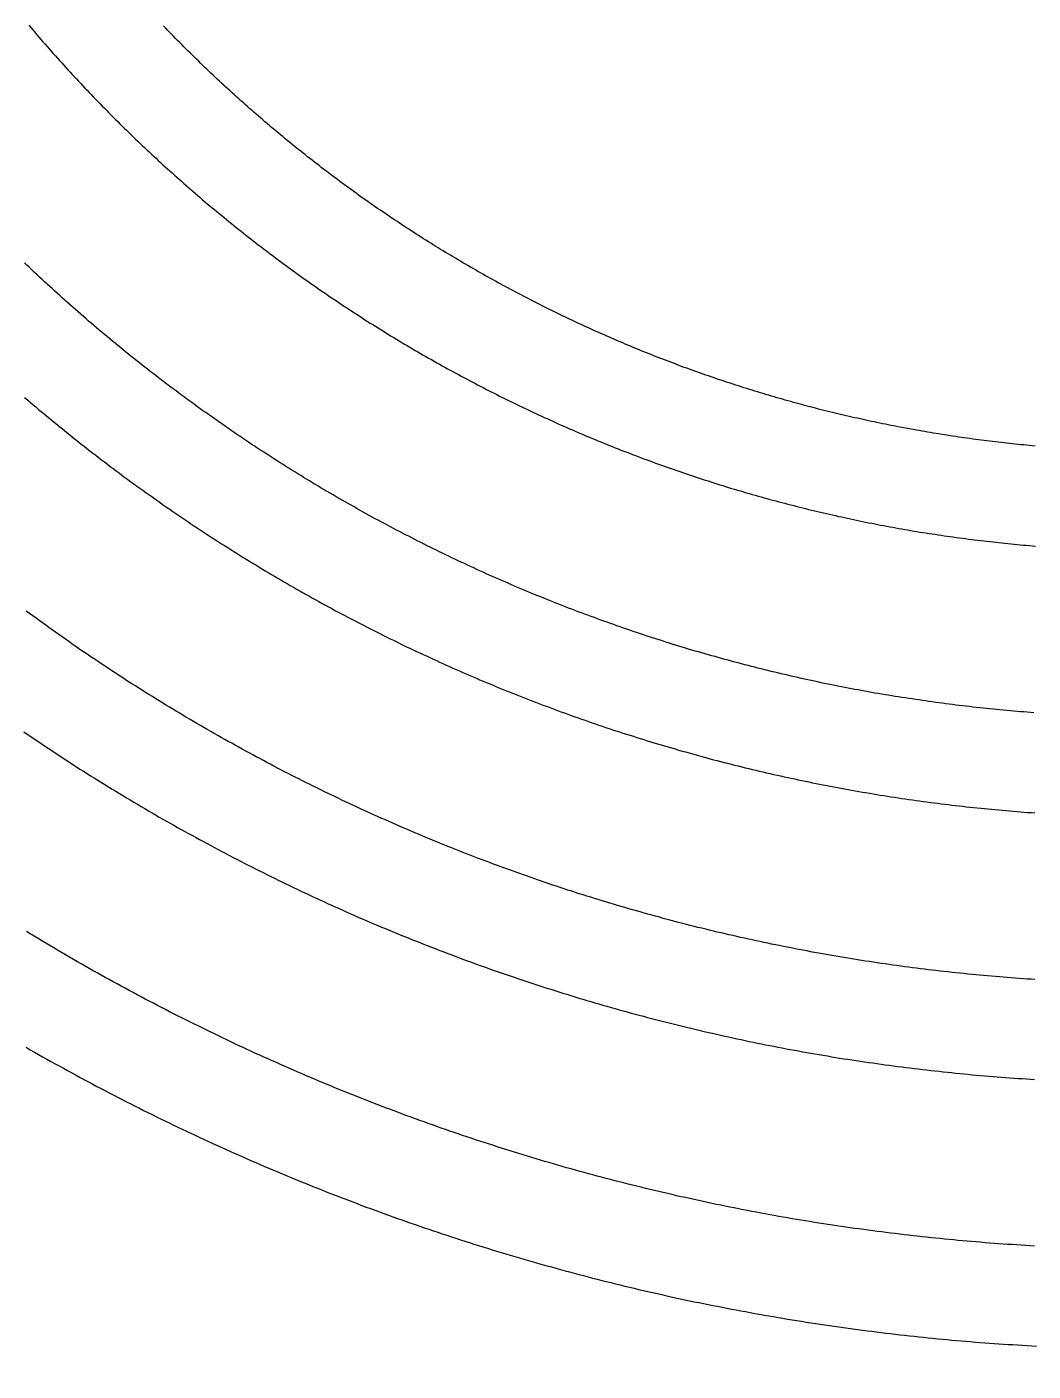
# Model space of a CAD drawing. Header units: inches. Extents: x -43479 to 56521, y -44741 to 59530.
# Drawn here: x 21590 to 22800, y 36430 to 38047 of the extents above; entities that cross this region are included whole.
import ezdxf

# ---------------------------------------------------------------- set-up
doc = ezdxf.new("R2010")
doc.units = ezdxf.units.IN
doc.header["$MEASUREMENT"] = 0

# ---------------------------------------------------------------- blocks, each defined once
blk = doc.blocks.new('kanishk_spiralEditV1')
for points in [[(1339.1, 3780.4), (1344.1, 3783.3), (1349.1, 3786.1), (1354, 3788.9), (1359, 3791.8), (1364, 3794.6), (1369, 3797.4), (1374, 3800.2), (1379.1, 3802.9), (1384.1, 3805.7), (1389.1, 3808.5), (1394.1, 3811.2), (1399.2, 3813.9), (1404.2, 3816.7), (1409.3, 3819.4), (1414.3, 3822.1), (1419.4, 3824.8), (1424.4, 3827.5), (1429.5, 3830.1), (1434.6, 3832.8), (1439.7, 3835.4), (1444.7, 3838.1), (1449.8, 3840.7), (1454.9, 3843.3), (1460, 3845.9), (1465.1, 3848.5), (1470.3, 3851.1), (1475.4, 3853.7), (1480.5, 3856.3), (1485.6, 3858.8), (1490.8, 3861.4), (1495.9, 3863.9), (1501, 3866.4), (1506.2, 3868.9), (1511.3, 3871.4), (1516.5, 3873.9), (1521.7, 3876.4), (1526.8, 3878.9), (1532, 3881.3), (1537.2, 3883.8), (1542.4, 3886.2), (1547.5, 3888.6), (1552.7, 3891), (1557.9, 3893.4), (1563.1, 3895.8), (1568.3, 3898.2), (1573.6, 3900.6), (1578.8, 3902.9), (1584, 3905.3), (1589.2, 3907.6), (1594.5, 3909.9), (1599.7, 3912.2), (1604.9, 3914.5), (1610.2, 3916.8), (1615.4, 3919.1), (1620.7, 3921.4), (1625.9, 3923.6), (1631.2, 3925.9), (1636.5, 3928.1), (1641.7, 3930.3), (1647, 3932.5), (1652.3, 3934.7), (1657.6, 3936.9), (1662.9, 3939.1), (1668.2, 3941.3), (1673.5, 3943.4), (1678.8, 3945.6), (1684.1, 3947.7), (1689.4, 3949.8), (1694.7, 3952), (1700, 3954.1), (1705.3, 3956.1), (1710.7, 3958.2), (1716, 3960.3), (1721.3, 3962.3), (1726.7, 3964.4), (1732, 3966.4), (1737.4, 3968.4), (1742.7, 3970.5), (1748.1, 3972.5), (1753.4, 3974.4), (1758.8, 3976.4), (1764.2, 3978.4), (1769.5, 3980.3), (1774.9, 3982.3), (1780.3, 3984.2), (1785.7, 3986.1), (1791.1, 3988), (1796.4, 3989.9), (1801.8, 3991.8), (1807.2, 3993.7), (1812.6, 3995.6), (1818, 3997.4), (1823.5, 3999.3), (1828.9, 4001.1), (1834.3, 4002.9), (1839.7, 4004.7), (1845.1, 4006.5), (1850.6, 4008.3), (1856, 4010.1), (1861.4, 4011.8), (1866.9, 4013.6), (1872.3, 4015.3), (1877.7, 4017), (1883.2, 4018.7), (1888.6, 4020.4), (1894.1, 4022.1), (1899.6, 4023.8), (1905, 4025.5), (1910.5, 4027.1), (1915.9, 4028.8), (1921.4, 4030.4), (1926.9, 4032), (1932.4, 4033.7), (1937.8, 4035.3), (1943.3, 4036.8), (1948.8, 4038.4), (1954.3, 4040), (1959.8, 4041.5), (1965.3, 4043.1), (1970.8, 4044.6), (1976.3, 4046.1), (1981.8, 4047.6), (1987.3, 4049.1), (1992.8, 4050.6), (1998.3, 4052.1), (2003.8, 4053.5), (2009.4, 4055), (2014.9, 4056.4), (2020.4, 4057.9), (2025.9, 4059.3), (2031.5, 4060.7), (2037, 4062.1), (2042.5, 4063.4), (2048.1, 4064.8), (2053.6, 4066.2), (2059.2, 4067.5), (2064.7, 4068.8), (2070.3, 4070.2), (2075.8, 4071.5), (2081.4, 4072.8), (2086.9, 4074.1), (2092.5, 4075.3), (2098, 4076.6), (2103.6, 4077.8), (2109.2, 4079.1), (2114.7, 4080.3), (2120.3, 4081.5), (2125.9, 4082.7), (2131.5, 4083.9), (2137, 4085.1), (2142.6, 4086.3), (2148.2, 4087.4), (2153.8, 4088.6), (2159.4, 4089.7), (2165, 4090.8), (2170.5, 4091.9), (2176.1, 4093), (2181.7, 4094.1), (2187.3, 4095.2), (2192.9, 4096.3), (2198.5, 4097.3), (2204.1, 4098.3), (2209.7, 4099.4), (2215.3, 4100.4), (2221, 4101.4), (2226.6, 4102.4), (2232.2, 4103.4), (2237.8, 4104.3), (2243.4, 4105.3), (2249, 4106.2), (2254.6, 4107.2), (2260.3, 4108.1), (2265.9, 4109), (2271.5, 4109.9), (2277.1, 4110.8), (2282.8, 4111.7), (2288.4, 4112.5), (2294, 4113.4), (2299.7, 4114.2), (2305.3, 4115), (2310.9, 4115.9), (2316.6, 4116.7), (2322.2, 4117.4), (2327.8, 4118.2), (2333.5, 4119), (2339.1, 4119.7), (2344.8, 4120.5), (2350.4, 4121.2), (2356.1, 4121.9), (2361.7, 4122.7), (2367.4, 4123.3), (2373, 4124), (2378.7, 4124.7), (2384.3, 4125.4), (2390, 4126), (2395.6, 4126.7), (2401.3, 4127.3), (2406.9, 4127.9), (2412.6, 4128.5), (2418.3, 4129.1), (2423.9, 4129.7), (2429.6, 4130.2), (2435.2, 4130.8), (2440.9, 4131.3), (2446.6, 4131.8), (2452.2, 4132.4), (2457.9, 4132.9), (2463.6, 4133.4), (2469.2, 4133.8), (2474.9, 4134.3), (2480.6, 4134.8), (2486.2, 4135.2), (2491.9, 4135.7), (2497.6, 4136.1), (2503.2, 4136.5), (2508.9, 4136.9), (2514.6, 4137.3), (2520.3, 4137.7), (2525.9, 4138), (2531.6, 4138.4), (2537.3, 4138.7), (2543, 4139), (2548.6, 4139.4), (2554.3, 4139.7)], [(1336.3, 3401), (1340.5, 3403.9), (1344.7, 3406.7), (1348.9, 3409.6), (1353.1, 3412.4), (1357.3, 3415.2), (1361.5, 3418), (1365.7, 3420.9), (1370, 3423.7), (1374.2, 3426.5), (1378.4, 3429.2), (1382.7, 3432), (1386.9, 3434.8), (1391.2, 3437.5), (1395.4, 3440.3), (1399.7, 3443), (1404, 3445.8), (1408.3, 3448.5), (1412.5, 3451.2), (1416.8, 3453.9), (1421.1, 3456.6), (1425.4, 3459.3), (1429.7, 3461.9), (1434, 3464.6), (1438.4, 3467.3), (1442.7, 3469.9), (1447, 3472.5), (1451.3, 3475.2), (1455.7, 3477.8), (1460, 3480.4), (1464.4, 3483), (1468.7, 3485.6), (1473.1, 3488.2), (1477.4, 3490.8), (1481.8, 3493.3), (1486.2, 3495.9), (1490.6, 3498.4), (1494.9, 3501), (1499.3, 3503.5), (1503.7, 3506), (1508.1, 3508.5), (1512.5, 3511), (1516.9, 3513.5), (1521.4, 3516), (1525.8, 3518.5), (1530.2, 3520.9), (1534.6, 3523.4), (1539.1, 3525.8), (1543.5, 3528.2), (1547.9, 3530.7), (1552.4, 3533.1), (1556.8, 3535.5), (1561.3, 3537.9), (1565.8, 3540.3), (1570.2, 3542.6), (1574.7, 3545), (1579.2, 3547.4), (1583.7, 3549.7), (1588.2, 3552.1), (1592.6, 3554.4), (1597.1, 3556.7), (1601.6, 3559), (1606.2, 3561.3), (1610.7, 3563.6), (1615.2, 3565.9), (1619.7, 3568.2), (1624.2, 3570.4), (1628.7, 3572.7), (1633.3, 3574.9), (1637.8, 3577.2), (1642.4, 3579.4), (1646.9, 3581.6), (1651.5, 3583.8), (1656, 3586), (1660.6, 3588.2), (1665.1, 3590.4), (1669.7, 3592.5), (1674.3, 3594.7), (1678.9, 3596.8), (1683.4, 3599), (1688, 3601.1), (1692.6, 3603.2), (1697.2, 3605.3), (1701.8, 3607.4), (1706.4, 3609.5), (1711, 3611.6), (1715.6, 3613.7), (1720.2, 3615.7), (1724.9, 3617.8), (1729.5, 3619.8), (1734.1, 3621.8), (1738.7, 3623.9), (1743.4, 3625.9), (1748, 3627.9), (1752.7, 3629.9), (1757.3, 3631.8), (1762, 3633.8), (1766.6, 3635.8), (1771.3, 3637.7), (1775.9, 3639.7), (1780.6, 3641.6), (1785.3, 3643.5), (1789.9, 3645.4), (1794.6, 3647.3), (1799.3, 3649.2), (1804, 3651.1), (1808.7, 3653), (1813.4, 3654.8), (1818.1, 3656.7), (1822.8, 3658.5), (1827.5, 3660.4), (1832.2, 3662.2), (1836.9, 3664), (1841.6, 3665.8), (1846.3, 3667.6), (1851.1, 3669.4), (1855.8, 3671.2), (1860.5, 3672.9), (1865.2, 3674.7), (1870, 3676.4), (1874.7, 3678.2), (1879.5, 3679.9), (1884.2, 3681.6), (1889, 3683.3), (1893.7, 3685), (1898.5, 3686.7), (1903.2, 3688.3), (1908, 3690), (1912.7, 3691.7), (1917.5, 3693.3), (1922.3, 3694.9), (1927.1, 3696.6), (1931.8, 3698.2), (1936.6, 3699.8), (1941.4, 3701.4), (1946.2, 3703), (1951, 3704.5), (1955.8, 3706.1), (1960.6, 3707.6), (1965.4, 3709.2), (1970.2, 3710.7), (1975, 3712.2), (1979.8, 3713.7), (1984.6, 3715.2), (1989.4, 3716.7), (1994.3, 3718.2), (1999.1, 3719.7), (2003.9, 3721.2), (2008.7, 3722.6), (2013.6, 3724), (2018.4, 3725.5), (2023.2, 3726.9), (2028.1, 3728.3), (2032.9, 3729.7), (2037.7, 3731.1), (2042.6, 3732.5), (2047.4, 3733.8), (2052.3, 3735.2), (2057.1, 3736.6), (2062, 3737.9), (2066.9, 3739.2), (2071.7, 3740.5), (2076.6, 3741.8), (2081.5, 3743.1), (2086.3, 3744.4), (2091.2, 3745.7), (2096.1, 3747), (2100.9, 3748.2), (2105.8, 3749.5), (2110.7, 3750.7), (2115.6, 3751.9), (2120.5, 3753.1), (2125.4, 3754.4), (2130.3, 3755.5), (2135.1, 3756.7), (2140, 3757.9), (2144.9, 3759.1), (2149.8, 3760.2), (2154.7, 3761.4), (2159.6, 3762.5), (2164.6, 3763.6), (2169.5, 3764.7), (2174.4, 3765.8), (2179.3, 3766.9), (2184.2, 3768), (2189.1, 3769.1), (2194, 3770.1), (2199, 3771.2), (2203.9, 3772.2), (2208.8, 3773.3), (2213.7, 3774.3), (2218.7, 3775.3), (2223.6, 3776.3), (2228.5, 3777.3), (2233.5, 3778.2), (2238.4, 3779.2), (2243.3, 3780.2), (2248.3, 3781.1), (2253.2, 3782.1), (2258.1, 3783), (2263.1, 3783.9), (2268, 3784.8), (2273, 3785.7), (2277.9, 3786.6), (2282.9, 3787.5), (2287.8, 3788.3), (2292.8, 3789.2), (2297.7, 3790), (2302.7, 3790.8), (2307.7, 3791.7), (2312.6, 3792.5), (2317.6, 3793.3), (2322.6, 3794.1), (2327.5, 3794.8), (2332.5, 3795.6), (2337.5, 3796.4), (2342.4, 3797.1), (2347.4, 3797.9), (2352.4, 3798.6), (2357.3, 3799.3), (2362.3, 3800), (2367.3, 3800.7), (2372.3, 3801.4), (2377.2, 3802.1), (2382.2, 3802.7), (2387.2, 3803.4), (2392.2, 3804), (2397.2, 3804.7), (2402.1, 3805.3), (2407.1, 3805.9), (2412.1, 3806.5), (2417.1, 3807.1), (2422.1, 3807.7), (2427.1, 3808.2), (2432.1, 3808.8), (2437.1, 3809.3), (2442, 3809.9), (2447, 3810.4), (2452, 3810.9), (2457, 3811.4), (2462, 3811.9), (2467, 3812.4), (2472, 3812.9), (2477, 3813.4), (2482, 3813.8), (2487, 3814.3), (2492, 3814.7), (2497, 3815.1), (2502, 3815.5), (2507, 3815.9), (2512, 3816.3), (2517, 3816.7), (2522, 3817.1), (2527, 3817.4), (2532, 3817.8), (2537, 3818.1), (2542, 3818.5), (2547, 3818.8), (2552, 3819.1)], [(1337.3, 2999), (1340.7, 3001.8), (1344, 3004.7), (1347.4, 3007.6), (1350.8, 3010.4), (1354.1, 3013.3), (1357.5, 3016.1), (1360.9, 3018.9), (1364.3, 3021.7), (1367.7, 3024.5), (1371.1, 3027.3), (1374.5, 3030.1), (1377.9, 3032.9), (1381.4, 3035.7), (1384.8, 3038.5), (1388.2, 3041.3), (1391.7, 3044), (1395.1, 3046.8), (1398.6, 3049.5), (1402, 3052.3), (1405.5, 3055), (1409, 3057.7), (1412.4, 3060.4), (1415.9, 3063.2), (1419.4, 3065.9), (1422.9, 3068.5), (1426.4, 3071.2), (1429.9, 3073.9), (1433.4, 3076.6), (1436.9, 3079.3), (1440.4, 3081.9), (1443.9, 3084.6), (1447.5, 3087.2), (1451, 3089.8), (1454.5, 3092.5), (1458.1, 3095.1), (1461.6, 3097.7), (1465.2, 3100.3), (1468.7, 3102.9), (1472.3, 3105.5), (1475.9, 3108.1), (1479.5, 3110.6), (1483, 3113.2), (1486.6, 3115.8), (1490.2, 3118.3), (1493.8, 3120.9), (1497.4, 3123.4), (1501, 3125.9), (1504.6, 3128.5), (1508.2, 3131), (1511.9, 3133.5), (1515.5, 3136), (1519.1, 3138.5), (1522.8, 3140.9), (1526.4, 3143.4), (1530.1, 3145.9), (1533.7, 3148.3), (1537.4, 3150.8), (1541, 3153.2), (1544.7, 3155.7), (1548.4, 3158.1), (1552, 3160.5), (1555.7, 3162.9), (1559.4, 3165.3), (1563.1, 3167.7), (1566.8, 3170.1), (1570.5, 3172.5), (1574.2, 3174.9), (1577.9, 3177.2), (1581.6, 3179.6), (1585.3, 3181.9), (1589.1, 3184.3), (1592.8, 3186.6), (1596.5, 3188.9), (1600.3, 3191.3), (1604, 3193.6), (1607.8, 3195.9), (1611.5, 3198.2), (1615.3, 3200.4), (1619, 3202.7), (1622.8, 3205), (1626.6, 3207.3), (1630.3, 3209.5), (1634.1, 3211.8), (1637.9, 3214), (1641.7, 3216.2), (1645.5, 3218.4), (1649.3, 3220.7), (1653.1, 3222.9), (1656.9, 3225.1), (1660.7, 3227.2), (1664.5, 3229.4), (1668.3, 3231.6), (1672.2, 3233.8), (1676, 3235.9), (1679.8, 3238.1), (1683.7, 3240.2), (1687.5, 3242.3), (1691.4, 3244.5), (1695.2, 3246.6), (1699.1, 3248.7), (1702.9, 3250.8), (1706.8, 3252.9), (1710.6, 3255), (1714.5, 3257), (1718.4, 3259.1), (1722.3, 3261.2), (1726.2, 3263.2), (1730, 3265.2), (1733.9, 3267.3), (1737.8, 3269.3), (1741.7, 3271.3), (1745.6, 3273.3), (1749.5, 3275.3), (1753.5, 3277.3), (1757.4, 3279.3), (1761.3, 3281.3), (1765.2, 3283.2), (1769.1, 3285.2), (1773.1, 3287.2), (1777, 3289.1), (1780.9, 3291), (1784.9, 3293), (1788.8, 3294.9), (1792.8, 3296.8), (1796.7, 3298.7), (1800.7, 3300.6), (1804.7, 3302.5), (1808.6, 3304.3), (1812.6, 3306.2), (1816.6, 3308.1), (1820.5, 3309.9), (1824.5, 3311.7), (1828.5, 3313.6), (1832.5, 3315.4), (1836.5, 3317.2), (1840.5, 3319), (1844.5, 3320.8), (1848.5, 3322.6), (1852.5, 3324.4), (1856.5, 3326.2), (1860.5, 3327.9), (1864.5, 3329.7), (1868.5, 3331.4), (1872.6, 3333.2), (1876.6, 3334.9), (1880.6, 3336.6), (1884.6, 3338.4), (1888.7, 3340.1), (1892.7, 3341.8), (1896.8, 3343.4), (1900.8, 3345.1), (1904.9, 3346.8), (1908.9, 3348.5), (1913, 3350.1), (1917, 3351.8), (1921.1, 3353.4), (1925.2, 3355), (1929.2, 3356.6), (1933.3, 3358.3), (1937.4, 3359.9), (1941.5, 3361.4), (1945.5, 3363), (1949.6, 3364.6), (1953.7, 3366.2), (1957.8, 3367.7), (1961.9, 3369.3), (1966, 3370.8), (1970.1, 3372.4), (1974.2, 3373.9), (1978.3, 3375.4), (1982.4, 3376.9), (1986.5, 3378.4), (1990.6, 3379.9), (1994.8, 3381.4), (1998.9, 3382.9), (2003, 3384.3), (2007.1, 3385.8), (2011.3, 3387.2), (2015.4, 3388.7), (2019.5, 3390.1), (2023.7, 3391.5), (2027.8, 3392.9), (2031.9, 3394.3), (2036.1, 3395.7), (2040.2, 3397.1), (2044.4, 3398.5), (2048.5, 3399.8), (2052.7, 3401.2), (2056.9, 3402.6), (2061, 3403.9), (2065.2, 3405.2), (2069.4, 3406.5), (2073.5, 3407.9), (2077.7, 3409.2), (2081.9, 3410.5), (2086, 3411.8), (2090.2, 3413), (2094.4, 3414.3), (2098.6, 3415.6), (2102.8, 3416.8), (2107, 3418.1), (2111.2, 3419.3), (2115.4, 3420.5), (2119.6, 3421.7), (2123.8, 3423), (2128, 3424.2), (2132.2, 3425.3), (2136.4, 3426.5), (2140.6, 3427.7), (2144.8, 3428.9), (2149, 3430), (2153.2, 3431.2), (2157.4, 3432.3), (2161.6, 3433.4), (2165.9, 3434.6), (2170.1, 3435.7), (2174.3, 3436.8), (2178.5, 3437.9), (2182.8, 3438.9), (2187, 3440), (2191.2, 3441.1), (2195.5, 3442.1), (2199.7, 3443.2), (2203.9, 3444.2), (2208.2, 3445.3), (2212.4, 3446.3), (2216.7, 3447.3), (2220.9, 3448.3), (2225.2, 3449.3), (2229.4, 3450.3), (2233.7, 3451.3), (2237.9, 3452.2), (2242.2, 3453.2), (2246.4, 3454.1), (2250.7, 3455.1), (2255, 3456), (2259.2, 3456.9), (2263.5, 3457.8), (2267.8, 3458.8), (2272, 3459.6), (2276.3, 3460.5), (2280.6, 3461.4), (2284.8, 3462.3), (2289.1, 3463.1), (2293.4, 3464), (2297.7, 3464.8), (2301.9, 3465.7), (2306.2, 3466.5), (2310.5, 3467.3), (2314.8, 3468.1), (2319.1, 3468.9), (2323.4, 3469.7), (2327.7, 3470.5), (2331.9, 3471.2), (2336.2, 3472), (2340.5, 3472.8), (2344.8, 3473.5), (2349.1, 3474.2), (2353.4, 3475), (2357.7, 3475.7), (2362, 3476.4), (2366.3, 3477.1), (2370.6, 3477.8), (2374.9, 3478.5), (2379.2, 3479.1), (2383.5, 3479.8), (2387.8, 3480.4), (2392.1, 3481.1), (2396.4, 3481.7), (2400.8, 3482.3), (2405.1, 3483), (2409.4, 3483.6), (2413.7, 3484.2), (2418, 3484.8), (2422.3, 3485.3), (2426.6, 3485.9), (2431, 3486.5), (2435.3, 3487), (2439.6, 3487.6), (2443.9, 3488.1), (2448.2, 3488.6), (2452.5, 3489.1), (2456.9, 3489.6), (2461.2, 3490.1), (2465.5, 3490.6), (2469.8, 3491.1), (2474.2, 3491.6), (2478.5, 3492), (2482.8, 3492.5), (2487.1, 3492.9), (2491.5, 3493.4), (2495.8, 3493.8), (2500.1, 3494.2), (2504.5, 3494.6), (2508.8, 3495), (2513.1, 3495.4), (2517.5, 3495.8), (2521.8, 3496.2), (2526.1, 3496.5), (2530.5, 3496.9), (2534.8, 3497.2), (2539.1, 3497.6), (2543.5, 3497.9), (2547.8, 3498.2), (2552.1, 3498.5)], [(1342.4, 2551.3), (1344.8, 2554.2), (1347.3, 2557), (1349.7, 2559.9), (1352.2, 2562.8), (1354.6, 2565.6), (1357.1, 2568.5), (1359.5, 2571.3), (1362, 2574.1), (1364.5, 2577), (1367, 2579.8), (1369.4, 2582.6), (1371.9, 2585.4), (1374.4, 2588.2), (1376.9, 2591), (1379.4, 2593.8), (1382, 2596.6), (1384.5, 2599.4), (1387, 2602.2), (1389.5, 2605), (1392.1, 2607.8), (1394.6, 2610.5), (1397.2, 2613.3), (1399.7, 2616), (1402.3, 2618.8), (1404.9, 2621.5), (1407.4, 2624.3), (1410, 2627), (1412.6, 2629.7), (1415.2, 2632.4), (1417.8, 2635.2), (1420.4, 2637.9), (1423, 2640.6), (1425.6, 2643.3), (1428.2, 2646), (1430.8, 2648.7), (1433.5, 2651.3), (1436.1, 2654), (1438.7, 2656.7), (1441.4, 2659.4), (1444, 2662), (1446.7, 2664.7), (1449.3, 2667.3), (1452, 2670), (1454.7, 2672.6), (1457.3, 2675.2), (1460, 2677.8), (1462.7, 2680.5), (1465.4, 2683.1), (1468.1, 2685.7), (1470.8, 2688.3), (1473.5, 2690.9), (1476.2, 2693.5), (1478.9, 2696.1), (1481.7, 2698.6), (1484.4, 2701.2), (1487.1, 2703.8), (1489.9, 2706.3), (1492.6, 2708.9), (1495.4, 2711.4), (1498.1, 2714), (1500.9, 2716.5), (1503.6, 2719.1), (1506.4, 2721.6), (1509.2, 2724.1), (1512, 2726.6), (1514.8, 2729.1), (1517.5, 2731.6), (1520.3, 2734.1), (1523.1, 2736.6), (1526, 2739.1), (1528.8, 2741.6), (1531.6, 2744), (1534.4, 2746.5), (1537.2, 2749), (1540.1, 2751.4), (1542.9, 2753.9), (1545.7, 2756.3), (1548.6, 2758.7), (1551.4, 2761.2), (1554.3, 2763.6), (1557.1, 2766), (1560, 2768.4), (1562.9, 2770.8), (1565.8, 2773.2), (1568.6, 2775.6), (1571.5, 2778), (1574.4, 2780.4), (1577.3, 2782.7), (1580.2, 2785.1), (1583.1, 2787.5), (1586, 2789.8), (1588.9, 2792.2), (1591.9, 2794.5), (1594.8, 2796.9), (1597.7, 2799.2), (1600.6, 2801.5), (1603.6, 2803.8), (1606.5, 2806.1), (1609.5, 2808.4), (1612.4, 2810.7), (1615.4, 2813), (1618.3, 2815.3), (1621.3, 2817.6), (1624.3, 2819.9), (1627.2, 2822.1), (1630.2, 2824.4), (1633.2, 2826.6), (1636.2, 2828.9), (1639.2, 2831.1), (1642.2, 2833.4), (1645.2, 2835.6), (1648.2, 2837.8), (1651.2, 2840), (1654.2, 2842.2), (1657.2, 2844.4), (1660.3, 2846.6), (1663.3, 2848.8), (1666.3, 2851), (1669.3, 2853.2), (1672.4, 2855.4), (1675.4, 2857.5), (1678.5, 2859.7), (1681.5, 2861.8), (1684.6, 2864), (1687.7, 2866.1), (1690.7, 2868.2), (1693.8, 2870.4), (1696.9, 2872.5), (1700, 2874.6), (1703, 2876.7), (1706.1, 2878.8), (1709.2, 2880.9), (1712.3, 2883), (1715.4, 2885), (1718.5, 2887.1), (1721.6, 2889.2), (1724.7, 2891.2), (1727.9, 2893.3), (1731, 2895.3), (1734.1, 2897.4), (1737.2, 2899.4), (1740.4, 2901.4), (1743.5, 2903.4), (1746.7, 2905.5), (1749.8, 2907.5), (1753, 2909.5), (1756.1, 2911.4), (1759.3, 2913.4), (1762.4, 2915.4), (1765.6, 2917.4), (1768.8, 2919.3), (1771.9, 2921.3), (1775.1, 2923.2), (1778.3, 2925.2), (1781.5, 2927.1), (1784.7, 2929.1), (1787.9, 2931), (1791.1, 2932.9), (1794.3, 2934.8), (1797.5, 2936.7), (1800.7, 2938.6), (1803.9, 2940.5), (1807.1, 2942.4), (1810.3, 2944.3), (1813.5, 2946.1), (1816.8, 2948), (1820, 2949.8), (1823.2, 2951.7), (1826.5, 2953.5), (1829.7, 2955.4), (1833, 2957.2), (1836.2, 2959), (1839.5, 2960.8), (1842.7, 2962.6), (1846, 2964.4), (1849.2, 2966.2), (1852.5, 2968), (1855.8, 2969.8), (1859.1, 2971.6), (1862.3, 2973.3), (1865.6, 2975.1), (1868.9, 2976.8), (1872.2, 2978.6), (1875.5, 2980.3), (1878.8, 2982), (1882.1, 2983.8), (1885.4, 2985.5), (1888.7, 2987.2), (1892, 2988.9), (1895.3, 2990.6), (1898.6, 2992.3), (1901.9, 2994), (1905.3, 2995.6), (1908.6, 2997.3), (1911.9, 2999), (1915.2, 3000.6), (1918.6, 3002.2), (1921.9, 3003.9), (1925.3, 3005.5), (1928.6, 3007.1), (1931.9, 3008.8), (1935.3, 3010.4), (1938.7, 3012), (1942, 3013.6), (1945.4, 3015.2), (1948.7, 3016.7), (1952.1, 3018.3), (1955.5, 3019.9), (1958.8, 3021.4), (1962.2, 3023), (1965.6, 3024.5), (1969, 3026.1), (1972.4, 3027.6), (1975.8, 3029.1), (1979.1, 3030.6), (1982.5, 3032.2), (1985.9, 3033.7), (1989.3, 3035.1), (1992.7, 3036.6), (1996.1, 3038.1), (1999.6, 3039.6), (2003, 3041.1), (2006.4, 3042.5), (2009.8, 3044), (2013.2, 3045.4), (2016.6, 3046.8), (2020.1, 3048.3), (2023.5, 3049.7), (2026.9, 3051.1), (2030.4, 3052.5), (2033.8, 3053.9), (2037.2, 3055.3), (2040.7, 3056.7), (2044.1, 3058.1), (2047.6, 3059.5), (2051, 3060.8), (2054.5, 3062.2), (2057.9, 3063.5), (2061.4, 3064.9), (2064.8, 3066.2), (2068.3, 3067.5), (2071.8, 3068.8), (2075.2, 3070.2), (2078.7, 3071.5), (2082.2, 3072.8), (2085.7, 3074.1), (2089.1, 3075.3), (2092.6, 3076.6), (2096.1, 3077.9), (2099.6, 3079.1), (2103.1, 3080.4), (2106.6, 3081.6), (2110.1, 3082.9), (2113.6, 3084.1), (2117.1, 3085.3), (2120.6, 3086.6), (2124.1, 3087.8), (2127.6, 3089), (2131.1, 3090.2), (2134.6, 3091.3), (2138.1, 3092.5), (2141.6, 3093.7), (2145.1, 3094.9), (2148.6, 3096), (2152.2, 3097.2), (2155.7, 3098.3), (2159.2, 3099.4), (2162.7, 3100.6), (2166.3, 3101.7), (2169.8, 3102.8), (2173.3, 3103.9), (2176.9, 3105), (2180.4, 3106.1), (2183.9, 3107.2), (2187.5, 3108.3), (2191, 3109.3), (2194.6, 3110.4), (2198.1, 3111.4), (2201.7, 3112.5), (2205.2, 3113.5), (2208.8, 3114.6), (2212.3, 3115.6), (2215.9, 3116.6), (2219.4, 3117.6), (2223, 3118.6), (2226.6, 3119.6), (2230.1, 3120.6), (2233.7, 3121.6), (2237.3, 3122.5), (2240.8, 3123.5), (2244.4, 3124.4), (2248, 3125.4), (2251.6, 3126.3), (2255.1, 3127.3), (2258.7, 3128.2), (2262.3, 3129.1), (2265.9, 3130), (2269.5, 3130.9), (2273.1, 3131.8), (2276.6, 3132.7), (2280.2, 3133.6), (2283.8, 3134.4), (2287.4, 3135.3), (2291, 3136.2), (2294.6, 3137), (2298.2, 3137.9), (2301.8, 3138.7), (2305.4, 3139.5), (2309, 3140.3), (2312.6, 3141.1), (2316.2, 3142), (2319.8, 3142.7), (2323.4, 3143.5), (2327, 3144.3), (2330.6, 3145.1), (2334.3, 3145.9), (2337.9, 3146.6), (2341.5, 3147.4), (2345.1, 3148.1), (2348.7, 3148.8), (2352.3, 3149.6), (2356, 3150.3), (2359.6, 3151), (2363.2, 3151.7), (2366.8, 3152.4), (2370.4, 3153.1), (2374.1, 3153.8), (2377.7, 3154.4), (2381.3, 3155.1), (2385, 3155.8), (2388.6, 3156.4), (2392.2, 3157.1), (2395.9, 3157.7), (2399.5, 3158.3), (2403.1, 3158.9), (2406.8, 3159.6), (2410.4, 3160.2), (2414, 3160.8), (2417.7, 3161.4), (2421.3, 3161.9), (2425, 3162.5), (2428.6, 3163.1), (2432.2, 3163.6), (2435.9, 3164.2), (2439.5, 3164.7), (2443.2, 3165.3), (2446.8, 3165.8), (2450.5, 3166.3), (2454.1, 3166.8), (2457.8, 3167.3), (2461.4, 3167.8), (2465.1, 3168.3), (2468.7, 3168.8), (2472.4, 3169.3), (2476, 3169.7), (2479.7, 3170.2), (2483.3, 3170.7), (2487, 3171.1), (2490.7, 3171.5), (2494.3, 3172), (2498, 3172.4), (2501.6, 3172.8), (2505.3, 3173.2), (2508.9, 3173.6), (2512.6, 3174), (2516.3, 3174.4), (2519.9, 3174.7), (2523.6, 3175.1), (2527.3, 3175.5), (2530.9, 3175.8), (2534.6, 3176.2), (2538.2, 3176.5), (2541.9, 3176.8), (2545.6, 3177.1), (2549.2, 3177.5), (2552.9, 3177.8)], [(2552.5, 3057.4), (2549.1, 3057), (2545.7, 3056.7), (2542.3, 3056.4), (2538.9, 3056.1), (2535.5, 3055.8), (2532.1, 3055.4), (2528.6, 3055.1), (2525.2, 3054.7), (2521.8, 3054.3), (2518.4, 3054), (2515, 3053.6), (2511.6, 3053.2), (2508.2, 3052.8), (2504.8, 3052.4), (2501.4, 3052), (2498, 3051.6), (2494.6, 3051.2), (2491.1, 3050.8), (2487.7, 3050.3), (2484.3, 3049.9), (2480.9, 3049.4), (2477.5, 3049), (2474.1, 3048.5), (2470.7, 3048), (2467.3, 3047.6), (2463.9, 3047.1), (2460.5, 3046.6), (2457.1, 3046.1), (2453.7, 3045.6), (2450.3, 3045.1), (2446.9, 3044.5), (2443.6, 3044), (2440.2, 3043.5), (2436.8, 3042.9), (2433.4, 3042.4), (2430, 3041.8), (2426.6, 3041.3), (2423.2, 3040.7), (2419.8, 3040.1), (2416.4, 3039.5), (2413, 3038.9), (2409.7, 3038.3), (2406.3, 3037.7), (2402.9, 3037.1), (2399.5, 3036.5), (2396.1, 3035.9), (2392.8, 3035.2), (2389.4, 3034.6), (2386, 3033.9), (2382.6, 3033.3), (2379.2, 3032.6), (2375.9, 3032), (2372.5, 3031.3), (2369.1, 3030.6), (2365.8, 3029.9), (2362.4, 3029.2), (2359, 3028.5), (2355.7, 3027.8), (2352.3, 3027.1), (2348.9, 3026.3), (2345.6, 3025.6), (2342.2, 3024.9), (2338.8, 3024.1), (2335.5, 3023.4), (2332.1, 3022.6), (2328.8, 3021.8), (2325.4, 3021), (2322.1, 3020.3), (2318.7, 3019.5), (2315.4, 3018.7), (2312, 3017.9), (2308.7, 3017), (2305.3, 3016.2), (2302, 3015.4), (2298.6, 3014.6), (2295.3, 3013.7), (2292, 3012.9), (2288.6, 3012), (2285.3, 3011.2), (2281.9, 3010.3), (2278.6, 3009.4), (2275.3, 3008.5), (2272, 3007.6), (2268.6, 3006.7), (2265.3, 3005.8), (2262, 3004.9), (2258.6, 3004), (2255.3, 3003.1), (2252, 3002.2), (2248.7, 3001.2), (2245.4, 3000.3), (2242.1, 2999.3), (2238.7, 2998.4), (2235.4, 2997.4), (2232.1, 2996.4), (2228.8, 2995.4), (2225.5, 2994.4), (2222.2, 2993.5), (2218.9, 2992.4), (2215.6, 2991.4), (2212.3, 2990.4), (2209, 2989.4), (2205.7, 2988.4), (2202.4, 2987.3), (2199.1, 2986.3), (2195.9, 2985.2), (2192.6, 2984.2), (2189.3, 2983.1), (2186, 2982), (2182.7, 2981), (2179.4, 2979.9), (2176.2, 2978.8), (2172.9, 2977.7), (2169.6, 2976.6), (2166.4, 2975.5), (2163.1, 2974.3), (2159.8, 2973.2), (2156.6, 2972.1), (2153.3, 2970.9), (2150, 2969.8), (2146.8, 2968.6), (2143.5, 2967.5), (2140.3, 2966.3), (2137, 2965.1), (2133.8, 2963.9), (2130.5, 2962.8), (2127.3, 2961.6), (2124.1, 2960.4), (2120.8, 2959.1), (2117.6, 2957.9), (2114.3, 2956.7), (2111.1, 2955.5), (2107.9, 2954.2), (2104.7, 2953), (2101.4, 2951.7), (2098.2, 2950.5), (2095, 2949.2), (2091.8, 2947.9), (2088.6, 2946.7), (2085.4, 2945.4), (2082.1, 2944.1), (2078.9, 2942.8), (2075.7, 2941.5), (2072.5, 2940.2), (2069.3, 2938.9), (2066.1, 2937.5), (2062.9, 2936.2), (2059.7, 2934.9), (2056.6, 2933.5), (2053.4, 2932.2), (2050.2, 2930.8), (2047, 2929.4), (2043.8, 2928.1), (2040.7, 2926.7), (2037.5, 2925.3), (2034.3, 2923.9), (2031.1, 2922.5), (2028, 2921.1), (2024.8, 2919.7), (2021.7, 2918.3), (2018.5, 2916.8), (2015.4, 2915.4), (2012.2, 2913.9), (2009.1, 2912.5), (2005.9, 2911), (2002.8, 2909.6), (1999.6, 2908.1), (1996.5, 2906.6), (1993.4, 2905.2), (1990.2, 2903.7), (1987.1, 2902.2), (1984, 2900.7), (1980.9, 2899.2), (1977.7, 2897.7), (1974.6, 2896.1), (1971.5, 2894.6), (1968.4, 2893.1), (1965.3, 2891.5), (1962.2, 2890), (1959.1, 2888.4), (1956, 2886.9), (1952.9, 2885.3), (1949.8, 2883.7), (1946.7, 2882.2), (1943.6, 2880.6), (1940.5, 2879), (1937.5, 2877.4), (1934.4, 2875.8), (1931.3, 2874.2), (1928.2, 2872.5), (1925.2, 2870.9), (1922.1, 2869.3), (1919.1, 2867.6), (1916, 2866), (1912.9, 2864.3), (1909.9, 2862.7), (1906.8, 2861), (1903.8, 2859.3), (1900.8, 2857.7), (1897.7, 2856), (1894.7, 2854.3), (1891.7, 2852.6), (1888.6, 2850.9), (1885.6, 2849.2), (1882.6, 2847.5), (1879.6, 2845.7), (1876.6, 2844), (1873.6, 2842.3), (1870.5, 2840.5), (1867.5, 2838.8), (1864.5, 2837), (1861.6, 2835.3), (1858.6, 2833.5), (1855.6, 2831.7), (1852.6, 2829.9), (1849.6, 2828.1), (1846.6, 2826.4), (1843.7, 2824.6), (1840.7, 2822.7), (1837.7, 2820.9), (1834.7, 2819.1), (1831.8, 2817.3), (1828.8, 2815.5), (1825.9, 2813.6), (1822.9, 2811.8), (1820, 2809.9), (1817, 2808.1), (1814.1, 2806.2), (1811.2, 2804.3), (1808.2, 2802.5), (1805.3, 2800.6), (1802.4, 2798.7), (1799.5, 2796.8), (1796.6, 2794.9), (1793.6, 2793), (1790.7, 2791.1), (1787.8, 2789.2), (1784.9, 2787.2), (1782, 2785.3), (1779.1, 2783.4), (1776.3, 2781.4), (1773.4, 2779.5), (1770.5, 2777.5), (1767.6, 2775.5), (1764.7, 2773.6), (1761.9, 2771.6), (1759, 2769.6), (1756.1, 2767.6), (1753.3, 2765.6), (1750.4, 2763.6), (1747.6, 2761.6), (1744.7, 2759.6), (1741.9, 2757.6), (1739.1, 2755.6), (1736.2, 2753.5), (1733.4, 2751.5), (1730.6, 2749.5), (1727.8, 2747.4), (1724.9, 2745.4), (1722.1, 2743.3), (1719.3, 2741.2), (1716.5, 2739.2), (1713.7, 2737.1), (1710.9, 2735), (1708.1, 2732.9), (1705.3, 2730.8), (1702.6, 2728.7), (1699.8, 2726.6), (1697, 2724.5), (1694.2, 2722.4), (1691.5, 2720.2), (1688.7, 2718.1), (1686, 2716), (1683.2, 2713.8), (1680.4, 2711.7), (1677.7, 2709.5), (1675, 2707.4), (1672.2, 2705.2), (1669.5, 2703), (1666.8, 2700.8), (1664, 2698.7), (1661.3, 2696.5), (1658.6, 2694.3), (1655.9, 2692.1), (1653.2, 2689.9), (1650.5, 2687.6), (1647.8, 2685.4), (1645.1, 2683.2), (1642.4, 2681), (1639.7, 2678.7), (1637.1, 2676.5), (1634.4, 2674.2), (1631.7, 2672), (1629.1, 2669.7), (1626.4, 2667.5), (1623.7, 2665.2), (1621.1, 2662.9), (1618.5, 2660.6), (1615.8, 2658.3), (1613.2, 2656), (1610.5, 2653.7), (1607.9, 2651.4), (1605.3, 2649.1), (1602.7, 2646.8), (1600.1, 2644.5), (1597.5, 2642.2), (1594.8, 2639.8), (1592.2, 2637.5), (1589.7, 2635.1), (1587.1, 2632.8), (1584.5, 2630.4), (1581.9, 2628.1), (1579.3, 2625.7), (1576.8, 2623.3), (1574.2, 2621), (1571.6, 2618.6), (1569.1, 2616.2), (1566.5, 2613.8), (1564, 2611.4), (1561.4, 2609), (1558.9, 2606.6), (1556.4, 2604.2), (1553.8, 2601.7), (1551.3, 2599.3), (1548.8, 2596.9), (1546.3, 2594.4), (1543.8, 2592), (1541.3, 2589.5), (1538.8, 2587.1), (1536.3, 2584.6), (1533.8, 2582.2), (1531.3, 2579.7), (1528.8, 2577.2), (1526.4, 2574.7), (1523.9, 2572.2), (1521.4, 2569.7), (1519, 2567.2), (1516.5, 2564.7), (1514.1, 2562.2), (1511.6, 2559.7), (1509.2, 2557.2), (1506.8, 2554.7), (1504.4, 2552.2)], [(2551.2, 3378.2), (2547.1, 3377.9), (2543, 3377.5), (2538.9, 3377.2), (2534.8, 3376.9), (2530.8, 3376.5), (2526.7, 3376.2), (2522.6, 3375.8), (2518.5, 3375.5), (2514.4, 3375.1), (2510.3, 3374.7), (2506.3, 3374.3), (2502.2, 3373.9), (2498.1, 3373.5), (2494, 3373.1), (2490, 3372.6), (2485.9, 3372.2), (2481.8, 3371.7), (2477.7, 3371.3), (2473.7, 3370.8), (2469.6, 3370.4), (2465.5, 3369.9), (2461.4, 3369.4), (2457.4, 3368.9), (2453.3, 3368.4), (2449.2, 3367.9), (2445.2, 3367.3), (2441.1, 3366.8), (2437, 3366.3), (2433, 3365.7), (2428.9, 3365.2), (2424.8, 3364.6), (2420.8, 3364), (2416.7, 3363.4), (2412.6, 3362.8), (2408.6, 3362.2), (2404.5, 3361.6), (2400.5, 3361), (2396.4, 3360.4), (2392.4, 3359.8), (2388.3, 3359.1), (2384.2, 3358.5), (2380.2, 3357.8), (2376.1, 3357.1), (2372.1, 3356.5), (2368, 3355.8), (2364, 3355.1), (2360, 3354.4), (2355.9, 3353.7), (2351.9, 3352.9), (2347.8, 3352.2), (2343.8, 3351.5), (2339.7, 3350.7), (2335.7, 3350), (2331.7, 3349.2), (2327.6, 3348.5), (2323.6, 3347.7), (2319.6, 3346.9), (2315.5, 3346.1), (2311.5, 3345.3), (2307.5, 3344.5), (2303.5, 3343.6), (2299.4, 3342.8), (2295.4, 3342), (2291.4, 3341.1), (2287.4, 3340.3), (2283.3, 3339.4), (2279.3, 3338.5), (2275.3, 3337.7), (2271.3, 3336.8), (2267.3, 3335.9), (2263.3, 3335), (2259.3, 3334.1), (2255.3, 3333.1), (2251.2, 3332.2), (2247.2, 3331.3), (2243.2, 3330.3), (2239.2, 3329.3), (2235.2, 3328.4), (2231.2, 3327.4), (2227.3, 3326.4), (2223.3, 3325.4), (2219.3, 3324.4), (2215.3, 3323.4), (2211.3, 3322.4), (2207.3, 3321.4), (2203.3, 3320.4), (2199.3, 3319.3), (2195.4, 3318.3), (2191.4, 3317.2), (2187.4, 3316.1), (2183.4, 3315.1), (2179.5, 3314), (2175.5, 3312.9), (2171.5, 3311.8), (2167.6, 3310.7), (2163.6, 3309.6), (2159.6, 3308.4), (2155.7, 3307.3), (2151.7, 3306.2), (2147.8, 3305), (2143.8, 3303.9), (2139.9, 3302.7), (2135.9, 3301.5), (2132, 3300.3), (2128, 3299.1), (2124.1, 3297.9), (2120.1, 3296.7), (2116.2, 3295.5), (2112.3, 3294.3), (2108.3, 3293.1), (2104.4, 3291.8), (2100.5, 3290.6), (2096.6, 3289.3), (2092.6, 3288), (2088.7, 3286.8), (2084.8, 3285.5), (2080.9, 3284.2), (2077, 3282.9), (2073.1, 3281.6), (2069.2, 3280.3), (2065.3, 3278.9), (2061.4, 3277.6), (2057.5, 3276.3), (2053.6, 3274.9), (2049.7, 3273.6), (2045.8, 3272.2), (2041.9, 3270.8), (2038, 3269.4), (2034.1, 3268.1), (2030.2, 3266.7), (2026.4, 3265.2), (2022.5, 3263.8), (2018.6, 3262.4), (2014.7, 3261), (2010.9, 3259.5), (2007, 3258.1), (2003.1, 3256.6), (1999.3, 3255.2), (1995.4, 3253.7), (1991.6, 3252.2), (1987.7, 3250.7), (1983.9, 3249.2), (1980, 3247.7), (1976.2, 3246.2), (1972.4, 3244.7), (1968.5, 3243.2), (1964.7, 3241.6), (1960.9, 3240.1), (1957, 3238.5), (1953.2, 3237), (1949.4, 3235.4), (1945.6, 3233.8), (1941.8, 3232.2), (1938, 3230.6), (1934.1, 3229), (1930.3, 3227.4), (1926.5, 3225.8), (1922.7, 3224.2), (1918.9, 3222.5), (1915.2, 3220.9), (1911.4, 3219.3), (1907.6, 3217.6), (1903.8, 3215.9), (1900, 3214.3), (1896.2, 3212.6), (1892.5, 3210.9), (1888.7, 3209.2), (1884.9, 3207.5), (1881.2, 3205.8), (1877.4, 3204), (1873.7, 3202.3), (1869.9, 3200.6), (1866.2, 3198.8), (1862.4, 3197.1), (1858.7, 3195.3), (1854.9, 3193.5), (1851.2, 3191.8), (1847.5, 3190), (1843.8, 3188.2), (1840, 3186.4), (1836.3, 3184.6), (1832.6, 3182.8), (1828.9, 3180.9), (1825.2, 3179.1), (1821.5, 3177.3), (1817.8, 3175.4), (1814.1, 3173.5), (1810.4, 3171.7), (1806.7, 3169.8), (1803, 3167.9), (1799.3, 3166), (1795.6, 3164.1), (1792, 3162.2), (1788.3, 3160.3), (1784.6, 3158.4), (1781, 3156.5), (1777.3, 3154.6), (1773.6, 3152.6), (1770, 3150.7), (1766.3, 3148.7), (1762.7, 3146.7), (1759.1, 3144.8), (1755.4, 3142.8), (1751.8, 3140.8), (1748.2, 3138.8), (1744.5, 3136.8), (1740.9, 3134.8), (1737.3, 3132.8), (1733.7, 3130.7), (1730.1, 3128.7), (1726.5, 3126.6), (1722.9, 3124.6), (1719.3, 3122.5), (1715.7, 3120.5), (1712.1, 3118.4), (1708.5, 3116.3), (1704.9, 3114.2), (1701.4, 3112.1), (1697.8, 3110), (1694.2, 3107.9), (1690.7, 3105.8), (1687.1, 3103.7), (1683.5, 3101.5), (1680, 3099.4), (1676.4, 3097.2), (1672.9, 3095.1), (1669.4, 3092.9), (1665.8, 3090.8), (1662.3, 3088.6), (1658.8, 3086.4), (1655.3, 3084.2), (1651.7, 3082), (1648.2, 3079.8), (1644.7, 3077.6), (1641.2, 3075.3), (1637.7, 3073.1), (1634.2, 3070.9), (1630.8, 3068.6), (1627.3, 3066.4), (1623.8, 3064.1), (1620.3, 3061.8), (1616.8, 3059.6), (1613.4, 3057.3), (1609.9, 3055), (1606.5, 3052.7), (1603, 3050.4), (1599.6, 3048.1), (1596.1, 3045.7), (1592.7, 3043.4), (1589.3, 3041.1), (1585.8, 3038.7), (1582.4, 3036.4), (1579, 3034), (1575.6, 3031.7), (1572.2, 3029.3), (1568.8, 3026.9), (1565.4, 3024.5), (1562, 3022.1), (1558.6, 3019.7), (1555.2, 3017.3), (1551.8, 3014.9), (1548.4, 3012.5), (1545.1, 3010.1), (1541.7, 3007.6), (1538.3, 3005.2), (1535, 3002.7), (1531.6, 3000.3), (1528.3, 2997.8), (1524.9, 2995.3), (1521.6, 2992.8), (1518.3, 2990.4), (1515, 2987.9), (1511.6, 2985.4), (1508.3, 2982.9), (1505, 2980.3), (1501.7, 2977.8), (1498.4, 2975.3), (1495.1, 2972.8), (1491.8, 2970.2), (1488.5, 2967.7), (1485.3, 2965.1), (1482, 2962.5), (1478.7, 2960), (1475.4, 2957.4), (1472.2, 2954.8), (1468.9, 2952.2), (1465.7, 2949.6), (1462.4, 2947), (1459.2, 2944.4), (1456, 2941.8), (1452.7, 2939.1), (1449.5, 2936.5), (1446.3, 2933.9), (1443.1, 2931.2), (1439.9, 2928.6), (1436.7, 2925.9), (1433.5, 2923.2), (1430.3, 2920.6), (1427.1, 2917.9), (1423.9, 2915.2), (1420.8, 2912.5), (1417.6, 2909.8), (1414.4, 2907.1), (1411.3, 2904.4), (1408.1, 2901.6), (1405, 2898.9), (1401.9, 2896.2), (1398.7, 2893.4), (1395.6, 2890.7), (1392.5, 2887.9), (1389.4, 2885.2), (1386.2, 2882.4), (1383.1, 2879.6), (1380, 2876.8), (1376.9, 2874), (1373.8, 2871.3), (1370.8, 2868.4), (1367.7, 2865.6), (1364.6, 2862.8), (1361.5, 2860), (1358.5, 2857.2), (1355.4, 2854.3), (1352.4, 2851.5), (1349.3, 2848.6), (1346.3, 2845.8), (1343.3, 2842.9), (1340.2, 2840.1), (1337.2, 2837.2)], [(2552.3, 3698.9), (2547.6, 3698.6), (2542.8, 3698.3), (2538.1, 3698), (2533.3, 3697.6), (2528.6, 3697.3), (2523.8, 3696.9), (2519.1, 3696.5), (2514.3, 3696.2), (2509.6, 3695.8), (2504.8, 3695.4), (2500.1, 3695), (2495.3, 3694.6), (2490.6, 3694.1), (2485.8, 3693.7), (2481.1, 3693.2), (2476.3, 3692.8), (2471.6, 3692.3), (2466.8, 3691.8), (2462.1, 3691.4), (2457.3, 3690.9), (2452.6, 3690.4), (2447.9, 3689.8), (2443.1, 3689.3), (2438.4, 3688.8), (2433.6, 3688.2), (2428.9, 3687.7), (2424.2, 3687.1), (2419.4, 3686.5), (2414.7, 3685.9), (2410, 3685.4), (2405.2, 3684.7), (2400.5, 3684.1), (2395.8, 3683.5), (2391, 3682.9), (2386.3, 3682.2), (2381.6, 3681.6), (2376.9, 3680.9), (2372.1, 3680.2), (2367.4, 3679.5), (2362.7, 3678.8), (2358, 3678.1), (2353.2, 3677.4), (2348.5, 3676.7), (2343.8, 3676), (2339.1, 3675.2), (2334.4, 3674.5), (2329.7, 3673.7), (2324.9, 3672.9), (2320.2, 3672.1), (2315.5, 3671.3), (2310.8, 3670.5), (2306.1, 3669.7), (2301.4, 3668.9), (2296.7, 3668.1), (2292, 3667.2), (2287.3, 3666.4), (2282.6, 3665.5), (2277.9, 3664.6), (2273.2, 3663.7), (2268.5, 3662.8), (2263.8, 3661.9), (2259.1, 3661), (2254.4, 3660.1), (2249.8, 3659.2), (2245.1, 3658.2), (2240.4, 3657.3), (2235.7, 3656.3), (2231, 3655.3), (2226.4, 3654.4), (2221.7, 3653.4), (2217, 3652.4), (2212.3, 3651.4), (2207.7, 3650.3), (2203, 3649.3), (2198.3, 3648.3), (2193.7, 3647.2), (2189, 3646.1), (2184.3, 3645.1), (2179.7, 3644), (2175, 3642.9), (2170.4, 3641.8), (2165.7, 3640.7), (2161.1, 3639.6), (2156.4, 3638.4), (2151.8, 3637.3), (2147.1, 3636.2), (2142.5, 3635), (2137.9, 3633.8), (2133.2, 3632.6), (2128.6, 3631.5), (2123.9, 3630.3), (2119.3, 3629.1), (2114.7, 3627.8), (2110.1, 3626.6), (2105.4, 3625.4), (2100.8, 3624.1), (2096.2, 3622.9), (2091.6, 3621.6), (2087, 3620.3), (2082.4, 3619), (2077.8, 3617.7), (2073.1, 3616.4), (2068.5, 3615.1), (2063.9, 3613.8), (2059.3, 3612.5), (2054.7, 3611.1), (2050.2, 3609.8), (2045.6, 3608.4), (2041, 3607), (2036.4, 3605.6), (2031.8, 3604.3), (2027.2, 3602.8), (2022.7, 3601.4), (2018.1, 3600), (2013.5, 3598.6), (2008.9, 3597.1), (2004.4, 3595.7), (1999.8, 3594.2), (1995.3, 3592.8), (1990.7, 3591.3), (1986.1, 3589.8), (1981.6, 3588.3), (1977, 3586.8), (1972.5, 3585.3), (1968, 3583.7), (1963.4, 3582.2), (1958.9, 3580.7), (1954.3, 3579.1), (1949.8, 3577.5), (1945.3, 3576), (1940.8, 3574.4), (1936.2, 3572.8), (1931.7, 3571.2), (1927.2, 3569.6), (1922.7, 3567.9), (1918.2, 3566.3), (1913.7, 3564.7), (1909.2, 3563), (1904.7, 3561.4), (1900.2, 3559.7), (1895.7, 3558), (1891.2, 3556.3), (1886.7, 3554.6), (1882.2, 3552.9), (1877.8, 3551.2), (1873.3, 3549.5), (1868.8, 3547.7), (1864.3, 3546), (1859.9, 3544.2), (1855.4, 3542.5), (1851, 3540.7), (1846.5, 3538.9), (1842.1, 3537.1), (1837.6, 3535.3), (1833.2, 3533.5), (1828.7, 3531.7), (1824.3, 3529.8), (1819.9, 3528), (1815.4, 3526.1), (1811, 3524.3), (1806.6, 3522.4), (1802.2, 3520.5), (1797.7, 3518.7), (1793.3, 3516.8), (1788.9, 3514.9), (1784.5, 3512.9), (1780.1, 3511), (1775.7, 3509.1), (1771.3, 3507.1), (1766.9, 3505.2), (1762.6, 3503.2), (1758.2, 3501.3), (1753.8, 3499.3), (1749.4, 3497.3), (1745.1, 3495.3), (1740.7, 3493.3), (1736.3, 3491.3), (1732, 3489.2), (1727.6, 3487.2), (1723.3, 3485.2), (1718.9, 3483.1), (1714.6, 3481), (1710.3, 3479), (1705.9, 3476.9), (1701.6, 3474.8), (1697.3, 3472.7), (1693, 3470.6), (1688.7, 3468.5), (1684.3, 3466.3), (1680, 3464.2), (1675.7, 3462.1), (1671.4, 3459.9), (1667.1, 3457.7), (1662.9, 3455.6), (1658.6, 3453.4), (1654.3, 3451.2), (1650, 3449), (1645.7, 3446.8), (1641.5, 3444.6), (1637.2, 3442.3), (1633, 3440.1), (1628.7, 3437.9), (1624.5, 3435.6), (1620.2, 3433.3), (1616, 3431.1), (1611.7, 3428.8), (1607.5, 3426.5), (1603.3, 3424.2), (1599.1, 3421.9), (1594.8, 3419.6), (1590.6, 3417.2), (1586.4, 3414.9), (1582.2, 3412.6), (1578, 3410.2), (1573.8, 3407.8), (1569.6, 3405.5), (1565.5, 3403.1), (1561.3, 3400.7), (1557.1, 3398.3), (1552.9, 3395.9), (1548.8, 3393.5), (1544.6, 3391.1), (1540.5, 3388.6), (1536.3, 3386.2), (1532.2, 3383.7), (1528, 3381.3), (1523.9, 3378.8), (1519.8, 3376.3), (1515.6, 3373.9), (1511.5, 3371.4), (1507.4, 3368.9), (1503.3, 3366.3), (1499.2, 3363.8), (1495.1, 3361.3), (1491, 3358.8), (1486.9, 3356.2), (1482.8, 3353.7), (1478.7, 3351.1), (1474.7, 3348.5), (1470.6, 3345.9), (1466.5, 3343.3), (1462.5, 3340.8), (1458.4, 3338.1), (1454.4, 3335.5), (1450.3, 3332.9), (1446.3, 3330.3), (1442.3, 3327.6), (1438.2, 3325), (1434.2, 3322.3), (1430.2, 3319.7), (1426.2, 3317), (1422.2, 3314.3), (1418.2, 3311.6), (1414.2, 3308.9), (1410.2, 3306.2), (1406.2, 3303.5), (1402.2, 3300.7), (1398.3, 3298), (1394.3, 3295.3), (1390.4, 3292.5), (1386.4, 3289.8), (1382.4, 3287), (1378.5, 3284.2), (1374.6, 3281.4), (1370.6, 3278.6), (1366.7, 3275.8), (1362.8, 3273), (1358.9, 3270.2), (1355, 3267.4), (1351.1, 3264.5), (1347.2, 3261.7), (1343.3, 3258.8), (1339.4, 3256)], [(2552, 4019.4), (2546.6, 4019.1), (2541.2, 4018.8), (2535.7, 4018.4), (2530.3, 4018.1), (2524.9, 4017.7), (2519.5, 4017.4), (2514, 4017), (2508.6, 4016.6), (2503.2, 4016.2), (2497.8, 4015.8), (2492.4, 4015.4), (2486.9, 4014.9), (2481.5, 4014.5), (2476.1, 4014), (2470.7, 4013.6), (2465.3, 4013.1), (2459.9, 4012.6), (2454.4, 4012.1), (2449, 4011.6), (2443.6, 4011), (2438.2, 4010.5), (2432.8, 4010), (2427.4, 4009.4), (2422, 4008.8), (2416.6, 4008.3), (2411.2, 4007.7), (2405.8, 4007.1), (2400.3, 4006.4), (2394.9, 4005.8), (2389.5, 4005.2), (2384.1, 4004.5), (2378.7, 4003.9), (2373.3, 4003.2), (2367.9, 4002.5), (2362.5, 4001.8), (2357.2, 4001.1), (2351.8, 4000.4), (2346.4, 3999.7), (2341, 3998.9), (2335.6, 3998.2), (2330.2, 3997.4), (2324.8, 3996.6), (2319.4, 3995.8), (2314, 3995.1), (2308.7, 3994.2), (2303.3, 3993.4), (2297.9, 3992.6), (2292.5, 3991.8), (2287.1, 3990.9), (2281.8, 3990), (2276.4, 3989.2), (2271, 3988.3), (2265.6, 3987.4), (2260.3, 3986.5), (2254.9, 3985.5), (2249.5, 3984.6), (2244.2, 3983.7), (2238.8, 3982.7), (2233.5, 3981.7), (2228.1, 3980.8), (2222.7, 3979.8), (2217.4, 3978.8), (2212, 3977.8), (2206.7, 3976.7), (2201.3, 3975.7), (2196, 3974.7), (2190.6, 3973.6), (2185.3, 3972.5), (2180, 3971.5), (2174.6, 3970.4), (2169.3, 3969.3), (2163.9, 3968.2), (2158.6, 3967), (2153.3, 3965.9), (2148, 3964.8), (2142.6, 3963.6), (2137.3, 3962.4), (2132, 3961.2), (2126.7, 3960.1), (2121.3, 3958.9), (2116, 3957.6), (2110.7, 3956.4), (2105.4, 3955.2), (2100.1, 3953.9), (2094.8, 3952.7), (2089.5, 3951.4), (2084.2, 3950.1), (2078.9, 3948.8), (2073.6, 3947.5), (2068.3, 3946.2), (2063, 3944.9), (2057.7, 3943.6), (2052.4, 3942.2), (2047.2, 3940.9), (2041.9, 3939.5), (2036.6, 3938.1), (2031.3, 3936.7), (2026.1, 3935.3), (2020.8, 3933.9), (2015.5, 3932.5), (2010.3, 3931), (2005, 3929.6), (1999.7, 3928.1), (1994.5, 3926.7), (1989.2, 3925.2), (1984, 3923.7), (1978.7, 3922.2), (1973.5, 3920.7), (1968.3, 3919.1), (1963, 3917.6), (1957.8, 3916.1), (1952.5, 3914.5), (1947.3, 3912.9), (1942.1, 3911.4), (1936.9, 3909.8), (1931.7, 3908.2), (1926.4, 3906.6), (1921.2, 3904.9), (1916, 3903.3), (1910.8, 3901.7), (1905.6, 3900), (1900.4, 3898.3), (1895.2, 3896.7), (1890, 3895), (1884.8, 3893.3), (1879.6, 3891.5), (1874.5, 3889.8), (1869.3, 3888.1), (1864.1, 3886.3), (1858.9, 3884.6), (1853.8, 3882.8), (1848.6, 3881.1), (1843.4, 3879.3), (1838.3, 3877.5), (1833.1, 3875.7), (1828, 3873.8), (1822.8, 3872), (1817.7, 3870.2), (1812.5, 3868.3), (1807.4, 3866.4), (1802.3, 3864.6), (1797.1, 3862.7), (1792, 3860.8), (1786.9, 3858.9), (1781.8, 3857), (1776.6, 3855), (1771.5, 3853.1), (1766.4, 3851.1), (1761.3, 3849.2), (1756.2, 3847.2), (1751.1, 3845.2), (1746, 3843.2), (1741, 3841.2), (1735.9, 3839.2), (1730.8, 3837.2), (1725.7, 3835.2), (1720.6, 3833.1), (1715.6, 3831.1), (1710.5, 3829), (1705.5, 3826.9), (1700.4, 3824.8), (1695.4, 3822.7), (1690.3, 3820.6), (1685.3, 3818.5), (1680.2, 3816.3), (1675.2, 3814.2), (1670.2, 3812.1), (1665.1, 3809.9), (1660.1, 3807.7), (1655.1, 3805.5), (1650.1, 3803.3), (1645.1, 3801.1), (1640.1, 3798.9), (1635.1, 3796.7), (1630.1, 3794.4), (1625.1, 3792.2), (1620.1, 3789.9), (1615.1, 3787.7), (1610.2, 3785.4), (1605.2, 3783.1), (1600.2, 3780.8), (1595.3, 3778.5), (1590.3, 3776.2), (1585.4, 3773.8), (1580.4, 3771.5), (1575.5, 3769.1), (1570.5, 3766.8), (1565.6, 3764.4), (1560.7, 3762), (1555.7, 3759.6), (1550.8, 3757.2), (1545.9, 3754.8), (1541, 3752.4), (1536.1, 3749.9), (1531.2, 3747.5), (1526.3, 3745), (1521.4, 3742.5), (1516.5, 3740.1), (1511.6, 3737.6), (1506.8, 3735.1), (1501.9, 3732.6), (1497, 3730), (1492.2, 3727.5), (1487.3, 3725), (1482.5, 3722.4), (1477.6, 3719.9), (1472.8, 3717.3), (1468, 3714.7), (1463.1, 3712.1), (1458.3, 3709.5), (1453.5, 3706.9), (1448.7, 3704.3), (1443.9, 3701.7), (1439.1, 3699), (1434.3, 3696.4), (1429.5, 3693.7), (1424.7, 3691), (1419.9, 3688.3), (1415.1, 3685.6), (1410.4, 3682.9), (1405.6, 3680.2), (1400.8, 3677.5), (1396.1, 3674.8), (1391.3, 3672), (1386.6, 3669.3), (1381.9, 3666.5), (1377.1, 3663.7), (1372.4, 3660.9), (1367.7, 3658.2), (1363, 3655.4), (1358.3, 3652.5), (1353.6, 3649.7), (1348.9, 3646.9), (1344.2, 3644), (1339.5, 3641.2)]]:
    blk.add_lwpolyline(points)

msp = doc.modelspace()

# ---------------------------------------------------------------- linework, layer by layer
msp.add_circle((6520.5, 9529.6), 50000)

# ---------------------------------------------------------------- block references
at = {"xscale": -1, "rotation": 180}
msp.add_blockref('kanishk_spiralEditV1', (20250, 40600), dxfattribs=at)

doc.saveas('drawing.dxf')
